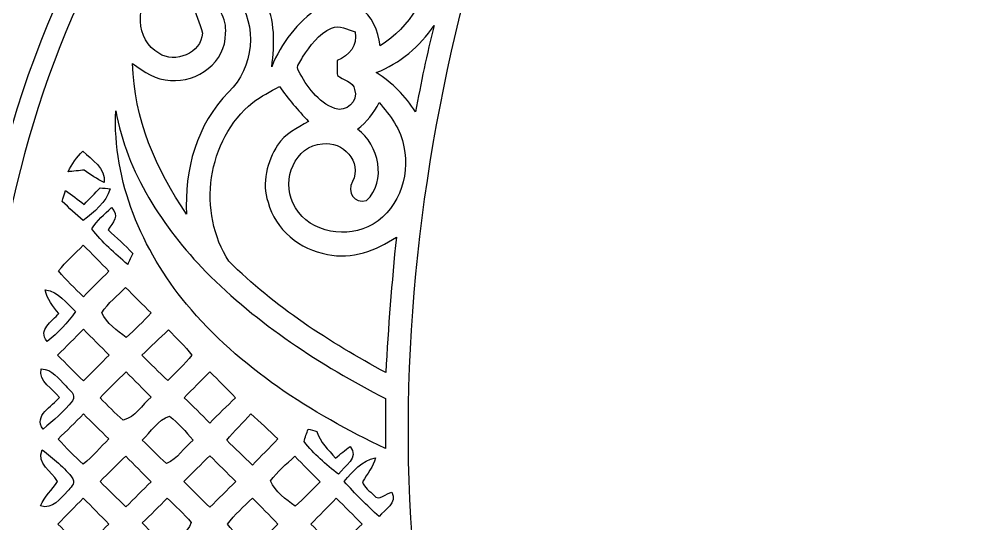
# Model space of a CAD drawing. Header units: centimetres. Extents: x -6 to 6, y -12.7 to 12.7.
# Drawn here: x -1.76 to 5.95, y -8.67 to -4.58 of the extents above; entities that cross this region are included whole.
import ezdxf

# ---------------------------------------------------------------- set-up
doc = ezdxf.new("R2010")
doc.units = ezdxf.units.CM
doc.header["$MEASUREMENT"] = 0
doc.layers.add('Camada 1', color=7, linetype='Continuous')

msp = doc.modelspace()

# ---------------------------------------------------------------- linework, layer by layer
at = {"layer": 'Camada 1', "color": 156}
for points, knots in [([(-5.97712, 12.61145), (-5.87657, 12.67354), (-5.75556, 12.64955), (-5.64373, 12.65342), (-5.64373, 12.65342), (-2.46803, 12.65166), (0.70767, 12.65484), (3.88301, 12.65166), (3.88301, 12.65166), (4.02802, 12.65696), (4.10527, 12.50844), (4.10491, 12.38073), (4.10491, 12.38073), (4.2552, 12.37403), (4.35044, 12.23256), (4.31799, 12.08898), (4.31799, 12.08898), (4.38572, 12.06394), (4.47462, 12.059), (4.51343, 11.98809), (4.51343, 11.98809), (4.55259, 11.92882), (4.53777, 11.85368), (4.5413, 11.78665), (4.5413, 11.78665), (4.69053, 11.77148), (4.77166, 11.63143), (4.74132, 11.49067), (4.74132, 11.49067), (4.80024, 11.45469), (4.88032, 11.43282), (4.90607, 11.36085), (4.90607, 11.36085), (4.94383, 11.29841), (4.91525, 11.22891), (4.89902, 11.16506), (4.89902, 11.16506), (4.96393, 11.13401), (5.04895, 11.11566), (5.08105, 11.04229), (5.08105, 11.04229), (5.12268, 10.97386), (5.0934, 10.89377), (5.07858, 10.82251), (5.07858, 10.82251), (5.13715, 10.79323), (5.20805, 10.77312), (5.24191, 10.71174), (5.24191, 10.71174), (5.29412, 10.64718), (5.26167, 10.56357), (5.24756, 10.4916), (5.24756, 10.4916), (5.30754, 10.45351), (5.37915, 10.41717), (5.39925, 10.34238), (5.39925, 10.34238), (5.43031, 10.275), (5.38373, 10.2055), (5.36928, 10.14059), (5.36928, 10.14059), (5.46135, 10.10884), (5.51885, 10.0344), (5.54955, 9.9448), (5.54955, 9.9448), (5.53366, 9.89541), (5.51885, 9.84566), (5.50438, 9.79592), (5.50438, 9.79592), (5.55449, 9.74831), (5.63068, 9.70808), (5.63562, 9.63048), (5.63562, 9.63048), (5.63845, 9.54122), (5.58765, 9.44033), (5.67513, 9.37471), (5.67513, 9.37471), (5.7605, 9.29357), (5.73088, 9.17186), (5.66208, 9.09072), (5.66208, 9.09072), (5.71641, 9.04487), (5.78696, 9.00324), (5.80002, 8.92633), (5.80002, 8.92633), (5.82436, 8.8466), (5.76932, 8.77675), (5.7291, 8.71361), (5.7291, 8.71361), (5.76579, 8.68009), (5.8039, 8.64729), (5.83564, 8.60813), (5.83564, 8.60813), (5.87058, 8.51746), (5.8314, 8.4268), (5.78908, 8.34707), (5.78908, 8.34707), (5.81659, 8.3259), (5.84446, 8.30509), (5.87268, 8.28428), (5.87268, 8.28428), (5.90549, 8.1802), (5.87375, 8.07896), (5.83282, 7.983), (5.83282, 7.983), (5.87162, 7.92056), (5.91431, 7.86024), (5.95066, 7.79604), (5.95066, 7.79604), (5.9175, 7.73499), (5.88186, 7.67503), (5.8427, 7.61753), (5.8427, 7.61753), (5.87974, 7.56214), (5.93831, 7.5124), (5.9443, 7.4422), (5.9443, 7.4422), (5.9309, 7.37658), (5.88926, 7.32189), (5.86527, 7.26052), (5.86527, 7.26052), (5.88186, 7.20302), (5.91007, 7.14903), (5.92313, 7.09012), (5.92313, 7.09012), (5.92949, 7.00475), (5.86317, 6.94619), (5.80884, 6.89151), (5.80884, 6.89151), (5.85328, 6.82837), (5.92242, 6.75674), (5.8935, 6.67208), (5.8935, 6.67208), (5.87869, 6.604), (5.81942, 6.56166), (5.77285, 6.51544), (5.77285, 6.51544), (5.88327, 6.40715), (5.86809, 6.22406), (5.73687, 6.14009), (5.73687, 6.14009), (5.78379, 6.06531), (5.80495, 5.97887), (5.78555, 5.89104), (5.78555, 5.89104), (5.55059, 3.70628), (4.6743, 1.64041), (3.54224, -0.22436), (3.54224, -0.22436), (2.84514, -1.43968), (2.31281, -2.74813), (1.9371, -4.09716), (1.9371, -4.09716), (1.50636, -5.66454), (1.30844, -7.30532), (1.44392, -8.92844), (1.44392, -8.92844), (1.54164, -10.14306), (1.83373, -11.34321), (2.3188, -12.46152), (2.3188, -12.46152), (2.34631, -12.51795), (2.3502, -12.58147), (2.35654, -12.64391), (2.35654, -12.64391), (-0.34536, -12.66048), (-3.04835, -12.6432), (-5.75062, -12.65061), (-5.75062, -12.65061), (-5.82824, -12.65273), (-5.90727, -12.64813), (-5.97712, -12.61075), (-5.97712, -12.61075), (-5.97675, -4.20334), (-5.97641, 4.20404), (-5.97712, 12.61145)], [0, 0, 0, 0, 0.0222222, 0.0222222, 0.0222222, 0.0222222, 0.0444444, 0.0444444, 0.0444444, 0.0444444, 0.0666667, 0.0666667, 0.0666667, 0.0666667, 0.0888889, 0.0888889, 0.0888889, 0.0888889, 0.1111111, 0.1111111, 0.1111111, 0.1111111, 0.1333333, 0.1333333, 0.1333333, 0.1333333, 0.1555556, 0.1555556, 0.1555556, 0.1555556, 0.1777778, 0.1777778, 0.1777778, 0.1777778, 0.2, 0.2, 0.2, 0.2, 0.2222222, 0.2222222, 0.2222222, 0.2222222, 0.2444444, 0.2444444, 0.2444444, 0.2444444, 0.2666667, 0.2666667, 0.2666667, 0.2666667, 0.2888889, 0.2888889, 0.2888889, 0.2888889, 0.3111111, 0.3111111, 0.3111111, 0.3111111, 0.3333333, 0.3333333, 0.3333333, 0.3333333, 0.3555556, 0.3555556, 0.3555556, 0.3555556, 0.3777778, 0.3777778, 0.3777778, 0.3777778, 0.4, 0.4, 0.4, 0.4, 0.4222222, 0.4222222, 0.4222222, 0.4222222, 0.4444444, 0.4444444, 0.4444444, 0.4444444, 0.4666667, 0.4666667, 0.4666667, 0.4666667, 0.4888889, 0.4888889, 0.4888889, 0.4888889, 0.5111111, 0.5111111, 0.5111111, 0.5111111, 0.5333333, 0.5333333, 0.5333333, 0.5333333, 0.5555556, 0.5555556, 0.5555556, 0.5555556, 0.5777778, 0.5777778, 0.5777778, 0.5777778, 0.6, 0.6, 0.6, 0.6, 0.6222222, 0.6222222, 0.6222222, 0.6222222, 0.6444444, 0.6444444, 0.6444444, 0.6444444, 0.6666667, 0.6666667, 0.6666667, 0.6666667, 0.6888889, 0.6888889, 0.6888889, 0.6888889, 0.7111111, 0.7111111, 0.7111111, 0.7111111, 0.7333333, 0.7333333, 0.7333333, 0.7333333, 0.7555556, 0.7555556, 0.7555556, 0.7555556, 0.7777778, 0.7777778, 0.7777778, 0.7777778, 0.8, 0.8, 0.8, 0.8, 0.8222222, 0.8222222, 0.8222222, 0.8222222, 0.8444444, 0.8444444, 0.8444444, 0.8444444, 0.8666667, 0.8666667, 0.8666667, 0.8666667, 0.8888889, 0.8888889, 0.8888889, 0.8888889, 0.9111111, 0.9111111, 0.9111111, 0.9111111, 0.9333333, 0.9333333, 0.9333333, 0.9333333, 0.9555556, 0.9555556, 0.9555556, 0.9555556, 1, 1, 1, 1]), ([(3.18981, 12.46187), (3.18981, 12.46187), (3.18981, 12.46187), (3.18981, 12.46187), (3.18981, 12.46187), (3.57823, 12.0463), (3.93276, 11.59827), (4.23016, 11.11285), (4.23016, 11.11285), (4.91348, 10.00794), (5.30331, 8.71078), (5.27649, 7.40762), (5.27649, 7.40762), (5.27295, 6.6107), (5.07259, 5.83247), (4.87539, 5.06552), (4.87539, 5.06552), (4.65912, 4.26225), (4.3635, 3.47627), (3.95111, 2.75201), (3.95111, 2.75201), (3.59409, 2.1216), (3.15736, 1.53775), (2.66805, 1.00365), (2.66805, 1.00365), (2.29164, 0.57996), (1.86584, 0.20284), (1.49436, -0.22577), (1.49436, -0.22577), (0.49318, -1.33173), (-0.38664, -2.54599), (-1.14511, -3.8301), (-1.14511, -3.8301), (-1.89335, -5.19606), (-2.22815, -6.77333), (-2.16853, -8.32555), (-2.16853, -8.32555), (-2.11349, -9.73912), (-1.73002, -11.13155), (-1.10737, -12.39872), (-1.10737, -12.39872), (-1.07879, -12.48304), (-0.98071, -12.4527), (-0.91369, -12.46328), (-0.91369, -12.46328), (-0.98953, -12.26855), (-1.08973, -12.08475), (-1.16981, -11.89214), (-1.16981, -11.89214), (-1.72261, -10.62708), (-2.032, -9.25018), (-2.02177, -7.86765), (-2.02177, -7.86765), (-1.99707, -6.47381), (-1.6591, -5.07576), (-0.9779, -3.85514), (-0.9779, -3.85514), (-0.2166, -2.57281), (0.66781, -1.36243), (1.67323, -0.26034), (1.67323, -0.26034), (2.06974, 0.18908), (2.52165, 0.58666), (2.91287, 1.04104), (2.91287, 1.04104), (3.39443, 1.58537), (3.82198, 2.17981), (4.16806, 2.81939), (4.16806, 2.81939), (4.53989, 3.50166), (4.81224, 4.23474), (5.01755, 4.98298), (5.01755, 4.98298), (5.18018, 5.59647), (5.33118, 6.21595), (5.40278, 6.84776), (5.40278, 6.84776), (5.42642, 7.04532), (5.41197, 7.24534), (5.44159, 7.44254), (5.44159, 7.44254), (5.41867, 7.7477), (5.42924, 8.05532), (5.38127, 8.35836), (5.38127, 8.35836), (5.19182, 9.89541), (4.44887, 11.33475), (3.39901, 12.46152), (3.39901, 12.46152), (3.3288, 12.46116), (3.25931, 12.46116), (3.18981, 12.46187)], [0, 0, 0, 0, 0.0416667, 0.0416667, 0.0416667, 0.0416667, 0.0833333, 0.0833333, 0.0833333, 0.0833333, 0.125, 0.125, 0.125, 0.125, 0.1666667, 0.1666667, 0.1666667, 0.1666667, 0.2083333, 0.2083333, 0.2083333, 0.2083333, 0.25, 0.25, 0.25, 0.25, 0.2916667, 0.2916667, 0.2916667, 0.2916667, 0.3333333, 0.3333333, 0.3333333, 0.3333333, 0.375, 0.375, 0.375, 0.375, 0.4166667, 0.4166667, 0.4166667, 0.4166667, 0.4583333, 0.4583333, 0.4583333, 0.4583333, 0.5, 0.5, 0.5, 0.5, 0.5416667, 0.5416667, 0.5416667, 0.5416667, 0.5833333, 0.5833333, 0.5833333, 0.5833333, 0.625, 0.625, 0.625, 0.625, 0.6666667, 0.6666667, 0.6666667, 0.6666667, 0.7083333, 0.7083333, 0.7083333, 0.7083333, 0.75, 0.75, 0.75, 0.75, 0.7916667, 0.7916667, 0.7916667, 0.7916667, 0.8333333, 0.8333333, 0.8333333, 0.8333333, 0.875, 0.875, 0.875, 0.875, 0.9166667, 0.9166667, 0.9166667, 0.9166667, 1, 1, 1, 1]), ([(4.36597, 2.33327), (4.36597, 2.33327), (4.36597, 2.33327), (4.36597, 2.33327), (4.36597, 2.33327), (4.36774, 2.26764), (4.38396, 2.19674), (4.35222, 2.13535), (4.35222, 2.13535), (4.31341, 2.07715), (4.2432, 2.05387), (4.18465, 2.0214), (4.18465, 2.0214), (4.18394, 1.96956), (4.18535, 1.91769), (4.17865, 1.86584), (4.17865, 1.86584), (4.14619, 1.7787), (4.05482, 1.74237), (3.9698, 1.73036), (3.9698, 1.73036), (3.96875, 1.66122), (3.98921, 1.58291), (3.94616, 1.52152), (3.94616, 1.52152), (3.8996, 1.43791), (3.7927, 1.43651), (3.71086, 1.41498), (3.71086, 1.41498), (3.72392, 1.40652), (3.75002, 1.38959), (3.76307, 1.38112), (3.76307, 1.38112), (3.75849, 1.24388), (3.66783, 1.12713), (3.52602, 1.1176), (3.52602, 1.1176), (3.51437, 1.05692), (3.52319, 0.98531), (3.47802, 0.93627), (3.47802, 0.93627), (3.43217, 0.87312), (3.34997, 0.86501), (3.27942, 0.85195), (3.27942, 0.85195), (3.26989, 0.79162), (3.28048, 0.72248), (3.24238, 0.66993), (3.24238, 0.66993), (3.2025, 0.60713), (3.12208, 0.59831), (3.05859, 0.57255), (3.05859, 0.57255), (3.07974, 0.4332), (2.98202, 0.31784), (2.84726, 0.29562), (2.84726, 0.29562), (2.8381, 0.22965), (2.84373, 0.15275), (2.79223, 0.10195), (2.79223, 0.10195), (2.7446, 0.04762), (2.66805, 0.04197), (2.60419, 0.01905), (2.60419, 0.01905), (2.58974, -0.03739), (2.5848, -0.10089), (2.54282, -0.14534), (2.54282, -0.14534), (2.49344, -0.20319), (2.40911, -0.19685), (2.34385, -0.22331), (2.34385, -0.22331), (2.31846, -0.28256), (2.30716, -0.34854), (2.26942, -0.40216), (2.26942, -0.40216), (2.21826, -0.44908), (2.14488, -0.45578), (2.08138, -0.47766), (2.08138, -0.47766), (2.07892, -0.6043), (1.98296, -0.69427), (1.86336, -0.71754), (1.86336, -0.71754), (1.85454, -0.78634), (1.85666, -0.86642), (1.80162, -0.91827), (1.80162, -0.91827), (1.75365, -0.95778), (1.68909, -0.96697), (1.63194, -0.98672), (1.63194, -0.98672), (1.63405, -1.02729), (1.63617, -1.06785), (1.639, -1.10878), (1.639, -1.10878), (1.58043, -1.19203), (1.50142, -1.26152), (1.39312, -1.25694), (1.39312, -1.25694), (1.41605, -1.40545), (1.30422, -1.52082), (1.16204, -1.53634), (1.16204, -1.53634), (1.15076, -1.60372), (1.15605, -1.6838), (1.09855, -1.73177), (1.09855, -1.73177), (1.04457, -1.7928), (0.95637, -1.78223), (0.88406, -1.79916), (0.88406, -1.79916), (0.89817, -1.80586), (0.92638, -1.81926), (0.94085, -1.82597), (0.94085, -1.82597), (0.92428, -1.89652), (0.92321, -1.9812), (0.8643, -2.03234), (0.8643, -2.03234), (0.82091, -2.07573), (0.75459, -2.07926), (0.6999, -2.09937), (0.6999, -2.09937), (0.70272, -2.15265), (0.72495, -2.20909), (0.70167, -2.26094), (0.70167, -2.26094), (0.68014, -2.34631), (0.58737, -2.37313), (0.51822, -2.40841), (0.51822, -2.40841), (0.5154, -2.46556), (0.52175, -2.52518), (0.50411, -2.58092), (0.50411, -2.58092), (0.47271, -2.64865), (0.39758, -2.67158), (0.33584, -2.70191), (0.33584, -2.70191), (0.33338, -2.77176), (0.35772, -2.85574), (0.30551, -2.91429), (0.30551, -2.91429), (0.26846, -2.96757), (0.20143, -2.98414), (0.14746, -3.01378), (0.14746, -3.01378), (0.16191, -3.05681), (0.17709, -3.10056), (0.19227, -3.14395), (0.19227, -3.14395), (0.16121, -3.23108), (0.10159, -3.30164), (0.01763, -3.34222), (0.01763, -3.34222), (0.03281, -3.43746), (0.0455, -3.55952), (-0.04938, -3.61914), (-0.04938, -3.61914), (-0.14887, -3.70063), (-0.27305, -3.63748), (-0.35806, -3.5687), (-0.35806, -3.5687), (-0.46672, -3.73591), (-0.56479, -3.90913), (-0.66357, -4.08235), (-0.66357, -4.08235), (-0.57502, -4.05482), (-0.48612, -4.02695), (-0.39404, -4.0146), (-0.39404, -4.0146), (-0.12629, -4.00227), (0.12841, -4.17512), (0.23671, -4.41678), (0.23671, -4.41678), (0.32349, -4.5854), (0.31715, -4.78084), (0.2935, -4.96359), (0.2935, -4.96359), (0.36971, -4.77097), (0.502, -4.60304), (0.67168, -4.4838), (0.67168, -4.4838), (0.40498, -4.3882), (0.23318, -4.08445), (0.31715, -3.80858), (0.31715, -3.80858), (0.38206, -3.50414), (0.67909, -3.29211), (0.9846, -3.29318), (0.9846, -3.29318), (0.77294, -2.95134), (0.78705, -2.48391), (1.04104, -2.16817), (1.04104, -2.16817), (1.20791, -1.94909), (1.49189, -1.82986), (1.76494, -1.86019), (1.76494, -1.86019), (1.93745, -1.881), (2.10219, -1.98649), (2.27999, -1.93922), (2.27999, -1.93922), (2.38724, -1.91206), (2.51424, -1.86901), (2.56151, -1.75823), (2.56151, -1.75823), (2.61231, -1.64535), (2.67194, -1.53423), (2.70333, -1.41357), (2.70333, -1.41357), (2.69205, -1.25659), (2.57315, -1.1176), (2.4271, -1.0661), (2.4271, -1.0661), (2.23838, -0.99165), (1.99073, -1.16804), (2.02881, -1.37617), (2.02881, -1.37617), (2.03799, -1.50176), (2.21933, -1.53458), (2.20556, -1.66582), (2.20556, -1.66582), (2.17275, -1.70814), (2.11454, -1.73214), (2.06375, -1.70673), (2.06375, -1.70673), (1.84679, -1.60338), (1.76812, -1.29998), (1.90287, -1.10208), (1.90287, -1.10208), (2.01824, -0.90664), (2.26306, -0.82797), (2.4786, -0.87417), (2.4786, -0.87417), (2.48425, -0.73659), (2.52201, -0.60042), (2.60385, -0.48823), (2.60385, -0.48823), (2.776, -0.22119), (3.06563, -0.06667), (3.34432, 0.06702), (3.34432, 0.06702), (3.52071, 0.14639), (3.65548, 0.30621), (3.71544, 0.4886), (3.71544, 0.4886), (3.74614, 0.60289), (3.70063, 0.71472), (3.65371, 0.81704), (3.65371, 0.81704), (3.66501, 0.84101), (3.68757, 0.88864), (3.69887, 0.91263), (3.69887, 0.91263), (3.79623, 0.92287), (3.84986, 0.84878), (3.89042, 0.77152), (3.89042, 0.77152), (4.16736, 1.26965), (4.41184, 1.78611), (4.63408, 2.31069), (4.63408, 2.31069), (4.68453, 2.37771), (4.58927, 2.40841), (4.55365, 2.45039), (4.55365, 2.45039), (4.49403, 2.40665), (4.43123, 2.36784), (4.36597, 2.33327)], [0, 0, 0, 0, 0.0144928, 0.0144928, 0.0144928, 0.0144928, 0.0289855, 0.0289855, 0.0289855, 0.0289855, 0.0434783, 0.0434783, 0.0434783, 0.0434783, 0.057971, 0.057971, 0.057971, 0.057971, 0.0724638, 0.0724638, 0.0724638, 0.0724638, 0.0869565, 0.0869565, 0.0869565, 0.0869565, 0.1014493, 0.1014493, 0.1014493, 0.1014493, 0.115942, 0.115942, 0.115942, 0.115942, 0.1304348, 0.1304348, 0.1304348, 0.1304348, 0.1449275, 0.1449275, 0.1449275, 0.1449275, 0.1594203, 0.1594203, 0.1594203, 0.1594203, 0.173913, 0.173913, 0.173913, 0.173913, 0.1884058, 0.1884058, 0.1884058, 0.1884058, 0.2028986, 0.2028986, 0.2028986, 0.2028986, 0.2173913, 0.2173913, 0.2173913, 0.2173913, 0.2318841, 0.2318841, 0.2318841, 0.2318841, 0.2463768, 0.2463768, 0.2463768, 0.2463768, 0.2608696, 0.2608696, 0.2608696, 0.2608696, 0.2753623, 0.2753623, 0.2753623, 0.2753623, 0.2898551, 0.2898551, 0.2898551, 0.2898551, 0.3043478, 0.3043478, 0.3043478, 0.3043478, 0.3188406, 0.3188406, 0.3188406, 0.3188406, 0.3333333, 0.3333333, 0.3333333, 0.3333333, 0.3478261, 0.3478261, 0.3478261, 0.3478261, 0.3623188, 0.3623188, 0.3623188, 0.3623188, 0.3768116, 0.3768116, 0.3768116, 0.3768116, 0.3913043, 0.3913043, 0.3913043, 0.3913043, 0.4057971, 0.4057971, 0.4057971, 0.4057971, 0.4202899, 0.4202899, 0.4202899, 0.4202899, 0.4347826, 0.4347826, 0.4347826, 0.4347826, 0.4492754, 0.4492754, 0.4492754, 0.4492754, 0.4637681, 0.4637681, 0.4637681, 0.4637681, 0.4782609, 0.4782609, 0.4782609, 0.4782609, 0.4927536, 0.4927536, 0.4927536, 0.4927536, 0.5072464, 0.5072464, 0.5072464, 0.5072464, 0.5217391, 0.5217391, 0.5217391, 0.5217391, 0.5362319, 0.5362319, 0.5362319, 0.5362319, 0.5507246, 0.5507246, 0.5507246, 0.5507246, 0.5652174, 0.5652174, 0.5652174, 0.5652174, 0.5797101, 0.5797101, 0.5797101, 0.5797101, 0.5942029, 0.5942029, 0.5942029, 0.5942029, 0.6086957, 0.6086957, 0.6086957, 0.6086957, 0.6231884, 0.6231884, 0.6231884, 0.6231884, 0.6376812, 0.6376812, 0.6376812, 0.6376812, 0.6521739, 0.6521739, 0.6521739, 0.6521739, 0.6666667, 0.6666667, 0.6666667, 0.6666667, 0.6811594, 0.6811594, 0.6811594, 0.6811594, 0.6956522, 0.6956522, 0.6956522, 0.6956522, 0.7101449, 0.7101449, 0.7101449, 0.7101449, 0.7246377, 0.7246377, 0.7246377, 0.7246377, 0.7391304, 0.7391304, 0.7391304, 0.7391304, 0.7536232, 0.7536232, 0.7536232, 0.7536232, 0.7681159, 0.7681159, 0.7681159, 0.7681159, 0.7826087, 0.7826087, 0.7826087, 0.7826087, 0.7971014, 0.7971014, 0.7971014, 0.7971014, 0.8115942, 0.8115942, 0.8115942, 0.8115942, 0.826087, 0.826087, 0.826087, 0.826087, 0.8405797, 0.8405797, 0.8405797, 0.8405797, 0.8550725, 0.8550725, 0.8550725, 0.8550725, 0.8695652, 0.8695652, 0.8695652, 0.8695652, 0.884058, 0.884058, 0.884058, 0.884058, 0.8985507, 0.8985507, 0.8985507, 0.8985507, 0.9130435, 0.9130435, 0.9130435, 0.9130435, 0.9275362, 0.9275362, 0.9275362, 0.9275362, 0.942029, 0.942029, 0.942029, 0.942029, 0.9565217, 0.9565217, 0.9565217, 0.9565217, 0.9710145, 0.9710145, 0.9710145, 0.9710145, 1, 1, 1, 1]), ([(0.50165, -3.84739), (0.50165, -3.84739), (0.50165, -3.84739), (0.50165, -3.84739), (0.50165, -3.84739), (0.42157, -4.06681), (0.61453, -4.32647), (0.84596, -4.31977), (0.84596, -4.31977), (1.01211, -4.32647), (1.15639, -4.14443), (1.10525, -3.98356), (1.10525, -3.98356), (1.05621, -3.87068), (0.91722, -3.86115), (0.82797, -3.79377), (0.82797, -3.79377), (0.83889, -3.76378), (0.86077, -3.70346), (0.87171, -3.67312), (0.87171, -3.67312), (1.09395, -3.63643), (1.31585, -3.83117), (1.30033, -4.05729), (1.30033, -4.05729), (1.3081, -4.24673), (1.17439, -4.41254), (1.004, -4.48168), (1.004, -4.48168), (1.10949, -4.55259), (1.1571, -4.67077), (1.17298, -4.79283), (1.17298, -4.79283), (1.41145, -4.64397), (1.58467, -4.37832), (1.57302, -4.09081), (1.57302, -4.09081), (1.57373, -3.81175), (1.35361, -3.562), (1.08584, -3.50202), (1.08584, -3.50202), (0.83996, -3.42935), (0.56127, -3.60115), (0.50165, -3.84739)], [0, 0, 0, 0, 0.0833333, 0.0833333, 0.0833333, 0.0833333, 0.1666667, 0.1666667, 0.1666667, 0.1666667, 0.25, 0.25, 0.25, 0.25, 0.3333333, 0.3333333, 0.3333333, 0.3333333, 0.4166667, 0.4166667, 0.4166667, 0.4166667, 0.5, 0.5, 0.5, 0.5, 0.5833333, 0.5833333, 0.5833333, 0.5833333, 0.6666667, 0.6666667, 0.6666667, 0.6666667, 0.75, 0.75, 0.75, 0.75, 0.8333333, 0.8333333, 0.8333333, 0.8333333, 1, 1, 1, 1]), ([(-0.65475, -4.31835), (-0.65475, -4.31835), (-0.65475, -4.31835), (-0.65475, -4.31835), (-0.65475, -4.31835), (-0.82196, -4.44782), (-0.80997, -4.74944), (-0.62264, -4.85457), (-0.62264, -4.85457), (-0.49247, -4.94064), (-0.27798, -4.85386), (-0.26846, -4.69194), (-0.26846, -4.69194), (-0.28892, -4.60798), (-0.32702, -4.53002), (-0.34712, -4.44641), (-0.34712, -4.44641), (-0.31925, -4.43159), (-0.26282, -4.40231), (-0.23459, -4.38784), (-0.23459, -4.38784), (-0.14216, -4.46158), (-0.06809, -4.56988), (-0.08149, -4.69406), (-0.08149, -4.69406), (-0.0762, -4.923), (-0.3115, -5.09622), (-0.52882, -5.07434), (-0.52882, -5.07434), (-0.64698, -5.07471), (-0.74365, -5.00167), (-0.83572, -4.93747), (-0.83572, -4.93747), (-0.82444, -5.38091), (-0.64523, -5.79895), (-0.39687, -6.16055), (-0.39687, -6.16055), (-0.41945, -5.80214), (-0.31362, -5.42783), (-0.05608, -5.16924), (-0.05608, -5.16924), (0.14781, -4.9724), (0.18379, -4.62808), (0.00811, -4.40195), (0.00811, -4.40195), (-0.13299, -4.18747), (-0.46672, -4.14019), (-0.65475, -4.31835)], [0, 0, 0, 0, 0.0769231, 0.0769231, 0.0769231, 0.0769231, 0.1538462, 0.1538462, 0.1538462, 0.1538462, 0.2307692, 0.2307692, 0.2307692, 0.2307692, 0.3076923, 0.3076923, 0.3076923, 0.3076923, 0.3846154, 0.3846154, 0.3846154, 0.3846154, 0.4615385, 0.4615385, 0.4615385, 0.4615385, 0.5384615, 0.5384615, 0.5384615, 0.5384615, 0.6153846, 0.6153846, 0.6153846, 0.6153846, 0.6923077, 0.6923077, 0.6923077, 0.6923077, 0.7692308, 0.7692308, 0.7692308, 0.7692308, 0.8461538, 0.8461538, 0.8461538, 0.8461538, 1, 1, 1, 1]), ([(0.54363, -4.88702), (0.54363, -4.88702), (0.54363, -4.88702), (0.54363, -4.88702), (0.54363, -4.88702), (0.52987, -4.92054), (0.48506, -4.95899), (0.51047, -4.99745), (0.51047, -4.99745), (0.5782, -5.12127), (0.6664, -5.25356), (0.80573, -5.3026), (0.80573, -5.3026), (0.89641, -5.33541), (0.99976, -5.24298), (0.96519, -5.1495), (0.96519, -5.1495), (0.95603, -5.08316), (0.86959, -5.07188), (0.8262, -5.03344), (0.8262, -5.03344), (0.82479, -4.99321), (0.82444, -4.95299), (0.82479, -4.91313), (0.82479, -4.91313), (0.9218, -4.87115), (0.99306, -4.79283), (0.96979, -4.68029), (0.96979, -4.68029), (0.90805, -4.66336), (0.84278, -4.61997), (0.77857, -4.65172), (0.77857, -4.65172), (0.6738, -4.69723), (0.60466, -4.7946), (0.54363, -4.88702)], [0, 0, 0, 0, 0.1, 0.1, 0.1, 0.1, 0.2, 0.2, 0.2, 0.2, 0.3, 0.3, 0.3, 0.3, 0.4, 0.4, 0.4, 0.4, 0.5, 0.5, 0.5, 0.5, 0.6, 0.6, 0.6, 0.6, 0.7, 0.7, 0.7, 0.7, 0.8, 0.8, 0.8, 0.8, 1, 1, 1, 1]), ([(1.14194, -5.01156), (1.14194, -5.01156), (1.14194, -5.01156), (1.14194, -5.01156), (1.14194, -5.01156), (1.26894, -5.0941), (1.38182, -5.19959), (1.45944, -5.33047), (1.45944, -5.33047), (1.50459, -5.09551), (1.55187, -4.86056), (1.61113, -4.62845), (1.61113, -4.62845), (1.49577, -4.79882), (1.33385, -4.93572), (1.14194, -5.01156)], [0, 0, 0, 0, 0.2, 0.2, 0.2, 0.2, 0.4, 0.4, 0.4, 0.4, 0.6, 0.6, 0.6, 0.6, 1, 1, 1, 1]), ([(0.1397, -5.25497), (0.1397, -5.25497), (0.1397, -5.25497), (0.1397, -5.25497), (0.1397, -5.25497), (-0.23354, -5.55237), (-0.31326, -6.14785), (-0.05326, -6.54156), (-0.05326, -6.54156), (0.31574, -6.91232), (0.762, -7.19561), (1.21884, -7.44466), (1.21884, -7.44466), (1.23895, -7.07777), (1.26683, -6.71125), (1.30457, -6.34576), (1.30457, -6.34576), (1.14194, -6.45442), (0.94262, -6.52992), (0.74541, -6.48545), (0.74541, -6.48545), (0.52351, -6.44701), (0.31891, -6.2858), (0.26423, -6.06212), (0.26423, -6.06212), (0.2092, -5.9069), (0.25505, -5.73334), (0.34149, -5.59859), (0.34149, -5.59859), (0.39899, -5.5065), (0.5027, -5.46381), (0.59055, -5.40737), (0.59055, -5.40737), (0.5087, -5.316), (0.42545, -5.22498), (0.3556, -5.12375), (0.3556, -5.12375), (0.28187, -5.16466), (0.20567, -5.20206), (0.1397, -5.25497)], [0, 0, 0, 0, 0.0909091, 0.0909091, 0.0909091, 0.0909091, 0.1818182, 0.1818182, 0.1818182, 0.1818182, 0.2727273, 0.2727273, 0.2727273, 0.2727273, 0.3636364, 0.3636364, 0.3636364, 0.3636364, 0.4545455, 0.4545455, 0.4545455, 0.4545455, 0.5454545, 0.5454545, 0.5454545, 0.5454545, 0.6363636, 0.6363636, 0.6363636, 0.6363636, 0.7272727, 0.7272727, 0.7272727, 0.7272727, 0.8181818, 0.8181818, 0.8181818, 0.8181818, 1, 1, 1, 1]), ([(0.98918, -5.46981), (0.98918, -5.46981), (0.98918, -5.46981), (0.98918, -5.46981), (0.98918, -5.46981), (1.16346, -5.59964), (1.22977, -5.88892), (1.06221, -6.04908), (1.06221, -6.04908), (0.96202, -6.07518), (0.90063, -5.98063), (0.94896, -5.89492), (0.94896, -5.89492), (1.02941, -5.7358), (0.86924, -5.56048), (0.70484, -5.5894), (0.70484, -5.5894), (0.48224, -5.60175), (0.37217, -5.88222), (0.46531, -6.06707), (0.46531, -6.06707), (0.56161, -6.2925), (0.86325, -6.35952), (1.0728, -6.2618), (1.0728, -6.2618), (1.31056, -6.15314), (1.42063, -5.85964), (1.36525, -5.61304), (1.36525, -5.61304), (1.34372, -5.47263), (1.25482, -5.35763), (1.16487, -5.25356), (1.16487, -5.25356), (1.1243, -5.33893), (1.06327, -5.41126), (0.98918, -5.46981)], [0, 0, 0, 0, 0.1, 0.1, 0.1, 0.1, 0.2, 0.2, 0.2, 0.2, 0.3, 0.3, 0.3, 0.3, 0.4, 0.4, 0.4, 0.4, 0.5, 0.5, 0.5, 0.5, 0.6, 0.6, 0.6, 0.6, 0.7, 0.7, 0.7, 0.7, 0.8, 0.8, 0.8, 0.8, 1, 1, 1, 1]), ([(-0.9726, -5.32024), (-0.9726, -5.32024), (-0.9726, -5.32024), (-0.9726, -5.32024), (-0.9726, -5.32024), (-0.998, -5.89244), (-0.75847, -6.45159), (-0.39899, -6.88798), (-0.39899, -6.88798), (0.0314, -7.40657), (0.61312, -7.77275), (1.21532, -8.06026), (1.21532, -8.06026), (1.21567, -7.92514), (1.21637, -7.79003), (1.21637, -7.65493), (1.21637, -7.65493), (0.6865, -7.38258), (0.18026, -7.05167), (-0.24095, -6.62693), (-0.24095, -6.62693), (-0.5916, -6.26497), (-0.88018, -5.82224), (-0.9726, -5.32024)], [0, 0, 0, 0, 0.1428571, 0.1428571, 0.1428571, 0.1428571, 0.2857143, 0.2857143, 0.2857143, 0.2857143, 0.4285714, 0.4285714, 0.4285714, 0.4285714, 0.5714286, 0.5714286, 0.5714286, 0.5714286, 0.7142857, 0.7142857, 0.7142857, 0.7142857, 1, 1, 1, 1]), ([(-1.35678, -5.81625), (-1.35678, -5.81625), (-1.35678, -5.81625), (-1.35678, -5.81625), (-1.35678, -5.81625), (-1.32503, -5.81235), (-1.26118, -5.80495), (-1.22943, -5.80143), (-1.22943, -5.80143), (-1.17756, -5.83952), (-1.12323, -5.8748), (-1.06503, -5.90303), (-1.06503, -5.90303), (-1.05409, -5.78343), (-1.16521, -5.71994), (-1.23895, -5.64727), (-1.23895, -5.64727), (-1.28763, -5.69665), (-1.33103, -5.75098), (-1.35678, -5.81625)], [0, 0, 0, 0, 0.1666667, 0.1666667, 0.1666667, 0.1666667, 0.3333333, 0.3333333, 0.3333333, 0.3333333, 0.5, 0.5, 0.5, 0.5, 0.6666667, 0.6666667, 0.6666667, 0.6666667, 1, 1, 1, 1]), ([(-1.09784, -5.94535), (-1.09784, -5.94535), (-1.09784, -5.94535), (-1.09784, -5.94535), (-1.09784, -5.94535), (-1.14123, -5.99052), (-1.18497, -6.03532), (-1.22872, -6.08012), (-1.22872, -6.08012), (-1.27847, -6.04131), (-1.32891, -6.00287), (-1.38007, -5.96618), (-1.38007, -5.96618), (-1.38677, -5.98874), (-1.39982, -6.03355), (-1.40652, -6.05579), (-1.40652, -6.05579), (-1.35078, -6.10834), (-1.29611, -6.16267), (-1.23506, -6.20994), (-1.23506, -6.20994), (-1.14547, -6.14221), (-1.05197, -6.06495), (-1.0174, -5.95383), (-1.0174, -5.95383), (-1.03752, -5.95171), (-1.07772, -5.94747), (-1.09784, -5.94535)], [0, 0, 0, 0, 0.125, 0.125, 0.125, 0.125, 0.25, 0.25, 0.25, 0.25, 0.375, 0.375, 0.375, 0.375, 0.5, 0.5, 0.5, 0.5, 0.625, 0.625, 0.625, 0.625, 0.75, 0.75, 0.75, 0.75, 1, 1, 1, 1]), ([(-1.16557, -6.27909), (-1.16557, -6.27909), (-1.16557, -6.27909), (-1.16557, -6.27909), (-1.16557, -6.27909), (-1.08338, -6.38844), (-0.9793, -6.47912), (-0.87488, -6.5666), (-0.87488, -6.5666), (-0.86465, -6.54473), (-0.8442, -6.50098), (-0.83397, -6.47912), (-0.83397, -6.47912), (-0.89464, -6.40856), (-0.96767, -6.3507), (-1.03433, -6.28685), (-1.03433, -6.28685), (-0.99447, -6.23005), (-0.93909, -6.16832), (-1.00717, -6.10658), (-1.00717, -6.10658), (-1.06469, -6.15914), (-1.12535, -6.211), (-1.16557, -6.27909)], [0, 0, 0, 0, 0.1428571, 0.1428571, 0.1428571, 0.1428571, 0.2857143, 0.2857143, 0.2857143, 0.2857143, 0.4285714, 0.4285714, 0.4285714, 0.4285714, 0.5714286, 0.5714286, 0.5714286, 0.5714286, 0.7142857, 0.7142857, 0.7142857, 0.7142857, 1, 1, 1, 1]), ([(-1.43615, -6.62023), (-1.43615, -6.62023), (-1.43615, -6.62023), (-1.43615, -6.62023), (-1.43615, -6.62023), (-1.37583, -6.69571), (-1.30315, -6.76027), (-1.23472, -6.82871), (-1.23472, -6.82871), (-1.16628, -6.75957), (-1.09748, -6.69042), (-1.02763, -6.62235), (-1.02763, -6.62235), (-1.09607, -6.55109), (-1.16557, -6.48088), (-1.23506, -6.41103), (-1.23506, -6.41103), (-1.30315, -6.47946), (-1.37724, -6.54297), (-1.43615, -6.62023)], [0, 0, 0, 0, 0.1666667, 0.1666667, 0.1666667, 0.1666667, 0.3333333, 0.3333333, 0.3333333, 0.3333333, 0.5, 0.5, 0.5, 0.5, 0.6666667, 0.6666667, 0.6666667, 0.6666667, 1, 1, 1, 1]), ([(-1.54445, -6.77438), (-1.54445, -6.77438), (-1.54445, -6.77438), (-1.54445, -6.77438), (-1.54445, -6.77438), (-1.53034, -6.84917), (-1.48201, -6.90774), (-1.43403, -6.96382), (-1.43403, -6.96382), (-1.48731, -7.0305), (-1.60867, -7.09648), (-1.52822, -7.19101), (-1.52822, -7.19101), (-1.4411, -7.12116), (-1.36136, -7.04179), (-1.29857, -6.94901), (-1.29857, -6.94901), (-1.37407, -6.88269), (-1.43403, -6.7832), (-1.54445, -6.77438)], [0, 0, 0, 0, 0.1666667, 0.1666667, 0.1666667, 0.1666667, 0.3333333, 0.3333333, 0.3333333, 0.3333333, 0.5, 0.5, 0.5, 0.5, 0.6666667, 0.6666667, 0.6666667, 0.6666667, 1, 1, 1, 1]), ([(-1.08479, -6.95888), (-1.08479, -6.95888), (-1.08479, -6.95888), (-1.08479, -6.95888), (-1.08479, -6.95888), (-1.04705, -7.04391), (-0.96131, -7.10352), (-0.88793, -7.15926), (-0.88793, -7.15926), (-0.81492, -7.09894), (-0.7507, -7.02804), (-0.68474, -6.96029), (-0.68474, -6.96029), (-0.75459, -6.89186), (-0.82373, -6.82308), (-0.89181, -6.75286), (-0.89181, -6.75286), (-0.95708, -6.81989), (-1.0354, -6.87846), (-1.08479, -6.95888)], [0, 0, 0, 0, 0.1666667, 0.1666667, 0.1666667, 0.1666667, 0.3333333, 0.3333333, 0.3333333, 0.3333333, 0.5, 0.5, 0.5, 0.5, 0.6666667, 0.6666667, 0.6666667, 0.6666667, 1, 1, 1, 1]), ([(-1.44356, -7.3032), (-1.44356, -7.3032), (-1.44356, -7.3032), (-1.44356, -7.3032), (-1.44356, -7.3032), (-1.37478, -7.37305), (-1.30493, -7.4429), (-1.23472, -7.51204), (-1.23472, -7.51204), (-1.16451, -7.44255), (-1.09573, -7.372), (-1.02551, -7.30215), (-1.02551, -7.30215), (-1.09502, -7.23229), (-1.16451, -7.16244), (-1.23437, -7.09329), (-1.23437, -7.09329), (-1.30386, -7.1635), (-1.37442, -7.23265), (-1.44356, -7.3032)], [0, 0, 0, 0, 0.1666667, 0.1666667, 0.1666667, 0.1666667, 0.3333333, 0.3333333, 0.3333333, 0.3333333, 0.5, 0.5, 0.5, 0.5, 0.6666667, 0.6666667, 0.6666667, 0.6666667, 1, 1, 1, 1]), ([(-0.75988, -7.30355), (-0.75988, -7.30355), (-0.75988, -7.30355), (-0.75988, -7.30355), (-0.75988, -7.30355), (-0.69037, -7.372), (-0.62123, -7.44114), (-0.55068, -7.50887), (-0.55068, -7.50887), (-0.48331, -7.44149), (-0.41275, -7.37693), (-0.35348, -7.30284), (-0.35348, -7.30284), (-0.41027, -7.22841), (-0.47941, -7.16526), (-0.54363, -7.09789), (-0.54363, -7.09789), (-0.61665, -7.16526), (-0.68826, -7.2344), (-0.75988, -7.30355)], [0, 0, 0, 0, 0.1666667, 0.1666667, 0.1666667, 0.1666667, 0.3333333, 0.3333333, 0.3333333, 0.3333333, 0.5, 0.5, 0.5, 0.5, 0.6666667, 0.6666667, 0.6666667, 0.6666667, 1, 1, 1, 1]), ([(-1.57692, -7.41503), (-1.57692, -7.41503), (-1.57692, -7.41503), (-1.57692, -7.41503), (-1.57692, -7.41503), (-1.59985, -7.51945), (-1.48307, -7.57378), (-1.4284, -7.64504), (-1.4284, -7.64504), (-1.48802, -7.72089), (-1.64182, -7.7911), (-1.56174, -7.90397), (-1.56174, -7.90397), (-1.47778, -7.83166), (-1.39171, -7.76005), (-1.32362, -7.67257), (-1.32362, -7.67257), (-1.28939, -7.62141), (-1.34902, -7.58647), (-1.37653, -7.5512), (-1.37653, -7.5512), (-1.43581, -7.49687), (-1.48766, -7.41469), (-1.57692, -7.41503)], [0, 0, 0, 0, 0.1428571, 0.1428571, 0.1428571, 0.1428571, 0.2857143, 0.2857143, 0.2857143, 0.2857143, 0.4285714, 0.4285714, 0.4285714, 0.4285714, 0.5714286, 0.5714286, 0.5714286, 0.5714286, 0.7142857, 0.7142857, 0.7142857, 0.7142857, 1, 1, 1, 1]), ([(-1.09889, -7.64962), (-1.09889, -7.64962), (-1.09889, -7.64962), (-1.09889, -7.64962), (-1.09889, -7.64962), (-1.03716, -7.70995), (-0.97966, -7.77521), (-0.91193, -7.82884), (-0.91193, -7.82884), (-0.81314, -7.80979), (-0.75988, -7.70325), (-0.68438, -7.64399), (-0.68438, -7.64399), (-0.75177, -7.57485), (-0.8202, -7.50675), (-0.88793, -7.43832), (-0.88793, -7.43832), (-0.96026, -7.50675), (-1.03011, -7.57765), (-1.09889, -7.64962)], [0, 0, 0, 0, 0.1666667, 0.1666667, 0.1666667, 0.1666667, 0.3333333, 0.3333333, 0.3333333, 0.3333333, 0.5, 0.5, 0.5, 0.5, 0.6666667, 0.6666667, 0.6666667, 0.6666667, 1, 1, 1, 1]), ([(-0.41733, -7.64857), (-0.41733, -7.64857), (-0.41733, -7.64857), (-0.41733, -7.64857), (-0.41733, -7.64857), (-0.34678, -7.71525), (-0.27763, -7.78333), (-0.2099, -7.85318), (-0.2099, -7.85318), (-0.1404, -7.78403), (-0.0702, -7.71596), (0, -7.64821), (0, -7.64821), (-0.06879, -7.57731), (-0.13794, -7.5071), (-0.20849, -7.43832), (-0.20849, -7.43832), (-0.27869, -7.5078), (-0.34819, -7.57802), (-0.41733, -7.64857)], [0, 0, 0, 0, 0.1666667, 0.1666667, 0.1666667, 0.1666667, 0.3333333, 0.3333333, 0.3333333, 0.3333333, 0.5, 0.5, 0.5, 0.5, 0.6666667, 0.6666667, 0.6666667, 0.6666667, 1, 1, 1, 1]), ([(-1.44003, -7.983), (-1.44003, -7.983), (-1.44003, -7.983), (-1.44003, -7.983), (-1.44003, -7.983), (-1.37407, -8.05249), (-1.30915, -8.12446), (-1.23506, -8.1862), (-1.23506, -8.1862), (-1.15992, -8.12482), (-1.09573, -8.0511), (-1.0287, -7.98125), (-1.0287, -7.98125), (-1.09855, -7.91491), (-1.16662, -7.84754), (-1.23367, -7.77875), (-1.23367, -7.77875), (-1.30069, -7.84859), (-1.37018, -7.91598), (-1.44003, -7.983)], [0, 0, 0, 0, 0.1666667, 0.1666667, 0.1666667, 0.1666667, 0.3333333, 0.3333333, 0.3333333, 0.3333333, 0.5, 0.5, 0.5, 0.5, 0.6666667, 0.6666667, 0.6666667, 0.6666667, 1, 1, 1, 1]), ([(0.12452, -7.7784), (0.12452, -7.7784), (0.12452, -7.7784), (0.12452, -7.7784), (0.12452, -7.7784), (0.05856, -7.8493), (-0.00881, -7.91915), (-0.0716, -7.99287), (-0.0716, -7.99287), (-0.00246, -8.05992), (0.06667, -8.12729), (0.13616, -8.19431), (0.13616, -8.19431), (0.2053, -8.12375), (0.27515, -8.05356), (0.34361, -7.98264), (0.34361, -7.98264), (0.27057, -7.9142), (0.19861, -7.84542), (0.12452, -7.7784)], [0, 0, 0, 0, 0.1666667, 0.1666667, 0.1666667, 0.1666667, 0.3333333, 0.3333333, 0.3333333, 0.3333333, 0.5, 0.5, 0.5, 0.5, 0.6666667, 0.6666667, 0.6666667, 0.6666667, 1, 1, 1, 1]), ([(-0.75812, -7.99112), (-0.75812, -7.99112), (-0.75812, -7.99112), (-0.75812, -7.99112), (-0.75812, -7.99112), (-0.69215, -8.0539), (-0.63183, -8.12341), (-0.5602, -8.1802), (-0.5602, -8.1802), (-0.47166, -8.14492), (-0.41663, -8.05215), (-0.34466, -7.99112), (-0.34466, -7.99112), (-0.40464, -7.92302), (-0.46389, -7.85318), (-0.53552, -7.79709), (-0.53552, -7.79709), (-0.63112, -7.82601), (-0.68615, -7.92621), (-0.75812, -7.99112)], [0, 0, 0, 0, 0.1666667, 0.1666667, 0.1666667, 0.1666667, 0.3333333, 0.3333333, 0.3333333, 0.3333333, 0.5, 0.5, 0.5, 0.5, 0.6666667, 0.6666667, 0.6666667, 0.6666667, 1, 1, 1, 1]), ([(0.55562, -8.00381), (0.55562, -8.00381), (0.55562, -8.00381), (0.55562, -8.00381), (0.55562, -8.00381), (0.6357, -8.10436), (0.73235, -8.1908), (0.83431, -8.26876), (0.83431, -8.26876), (0.88406, -8.20067), (1.00576, -8.13681), (0.92957, -8.04298), (0.92957, -8.04298), (0.88971, -8.07402), (0.85054, -8.10541), (0.81138, -8.13752), (0.81138, -8.13752), (0.75211, -8.07191), (0.68721, -8.0077), (0.65863, -7.92161), (0.65863, -7.92161), (0.64135, -7.91703), (0.60678, -7.90751), (0.58949, -7.90292), (0.58949, -7.90292), (0.57679, -7.93574), (0.56549, -7.9696), (0.55562, -8.00381)], [0, 0, 0, 0, 0.125, 0.125, 0.125, 0.125, 0.25, 0.25, 0.25, 0.25, 0.375, 0.375, 0.375, 0.375, 0.5, 0.5, 0.5, 0.5, 0.625, 0.625, 0.625, 0.625, 0.75, 0.75, 0.75, 0.75, 1, 1, 1, 1]), ([(-1.44392, -8.32626), (-1.44392, -8.32626), (-1.44392, -8.32626), (-1.44392, -8.32626), (-1.44392, -8.32626), (-1.4859, -8.3954), (-1.55327, -8.44797), (-1.58184, -8.52523), (-1.58184, -8.52523), (-1.48483, -8.55802), (-1.42346, -8.46561), (-1.36313, -8.40705), (-1.36313, -8.40705), (-1.33914, -8.37776), (-1.29928, -8.34813), (-1.31938, -8.30579), (-1.31938, -8.30579), (-1.38711, -8.21302), (-1.47813, -8.14105), (-1.5681, -8.07154), (-1.5681, -8.07154), (-1.61607, -8.18409), (-1.49365, -8.24406), (-1.44392, -8.32626)], [0, 0, 0, 0, 0.1428571, 0.1428571, 0.1428571, 0.1428571, 0.2857143, 0.2857143, 0.2857143, 0.2857143, 0.4285714, 0.4285714, 0.4285714, 0.4285714, 0.5714286, 0.5714286, 0.5714286, 0.5714286, 0.7142857, 0.7142857, 0.7142857, 0.7142857, 1, 1, 1, 1]), ([(-1.09889, -8.32731), (-1.09889, -8.32731), (-1.09889, -8.32731), (-1.09889, -8.32731), (-1.09889, -8.32731), (-1.02941, -8.39681), (-0.96026, -8.46632), (-0.88935, -8.53405), (-0.88935, -8.53405), (-0.82161, -8.46525), (-0.75318, -8.39752), (-0.68509, -8.32943), (-0.68509, -8.32943), (-0.75459, -8.26065), (-0.82337, -8.19185), (-0.89076, -8.122), (-0.89076, -8.122), (-0.96097, -8.18938), (-1.02975, -8.25887), (-1.09889, -8.32731)], [0, 0, 0, 0, 0.1666667, 0.1666667, 0.1666667, 0.1666667, 0.3333333, 0.3333333, 0.3333333, 0.3333333, 0.5, 0.5, 0.5, 0.5, 0.6666667, 0.6666667, 0.6666667, 0.6666667, 1, 1, 1, 1]), ([(-0.42016, -8.32767), (-0.42016, -8.32767), (-0.42016, -8.32767), (-0.42016, -8.32767), (-0.42016, -8.32767), (-0.34995, -8.39716), (-0.27975, -8.46701), (-0.20954, -8.53651), (-0.20954, -8.53651), (-0.13864, -8.46737), (-0.06843, -8.39716), (0.00212, -8.32731), (0.00212, -8.32731), (-0.06843, -8.25782), (-0.13864, -8.18797), (-0.2092, -8.11883), (-0.2092, -8.11883), (-0.27939, -8.18868), (-0.3496, -8.25816), (-0.42016, -8.32767)], [0, 0, 0, 0, 0.1666667, 0.1666667, 0.1666667, 0.1666667, 0.3333333, 0.3333333, 0.3333333, 0.3333333, 0.5, 0.5, 0.5, 0.5, 0.6666667, 0.6666667, 0.6666667, 0.6666667, 1, 1, 1, 1]), ([(0.28363, -8.32343), (0.28363, -8.32343), (0.28363, -8.32343), (0.28363, -8.32343), (0.28363, -8.32343), (0.32103, -8.41162), (0.40815, -8.4716), (0.48401, -8.52735), (0.48401, -8.52735), (0.55597, -8.46632), (0.61948, -8.3954), (0.6865, -8.32943), (0.6865, -8.32943), (0.6163, -8.26169), (0.54821, -8.19221), (0.48119, -8.122), (0.48119, -8.122), (0.41275, -8.1862), (0.33901, -8.24652), (0.28363, -8.32343)], [0, 0, 0, 0, 0.1666667, 0.1666667, 0.1666667, 0.1666667, 0.3333333, 0.3333333, 0.3333333, 0.3333333, 0.5, 0.5, 0.5, 0.5, 0.6666667, 0.6666667, 0.6666667, 0.6666667, 1, 1, 1, 1]), ([(0.88089, -8.32626), (0.88089, -8.32626), (0.88089, -8.32626), (0.88089, -8.32626), (0.88089, -8.32626), (0.96943, -8.42751), (1.06539, -8.5217), (1.16487, -8.61201), (1.16487, -8.61201), (1.21143, -8.5538), (1.31621, -8.50299), (1.26858, -8.41516), (1.26858, -8.41516), (1.22237, -8.41516), (1.16311, -8.49841), (1.12289, -8.4395), (1.12289, -8.4395), (1.09007, -8.40598), (1.04174, -8.37706), (1.03082, -8.32943), (1.03082, -8.32943), (1.0689, -8.26628), (1.1169, -8.20844), (1.13629, -8.13576), (1.13629, -8.13576), (1.0227, -8.15304), (0.95391, -8.2483), (0.88089, -8.32626)], [0, 0, 0, 0, 0.125, 0.125, 0.125, 0.125, 0.25, 0.25, 0.25, 0.25, 0.375, 0.375, 0.375, 0.375, 0.5, 0.5, 0.5, 0.5, 0.625, 0.625, 0.625, 0.625, 0.75, 0.75, 0.75, 0.75, 1, 1, 1, 1]), ([(-1.44144, -8.67268), (-1.44144, -8.67268), (-1.44144, -8.67268), (-1.44144, -8.67268), (-1.44144, -8.67268), (-1.37195, -8.74077), (-1.30245, -8.80921), (-1.23437, -8.87906), (-1.23437, -8.87906), (-1.16662, -8.80957), (-1.09784, -8.74077), (-1.02799, -8.67339), (-1.02799, -8.67339), (-1.09677, -8.60283), (-1.16592, -8.53298), (-1.23506, -8.46278), (-1.23506, -8.46278), (-1.30352, -8.53298), (-1.37337, -8.60178), (-1.44144, -8.67268)], [0, 0, 0, 0, 0.1666667, 0.1666667, 0.1666667, 0.1666667, 0.3333333, 0.3333333, 0.3333333, 0.3333333, 0.5, 0.5, 0.5, 0.5, 0.6666667, 0.6666667, 0.6666667, 0.6666667, 1, 1, 1, 1]), ([(-0.55421, -8.46313), (-0.55421, -8.46313), (-0.55421, -8.46313), (-0.55421, -8.46313), (-0.55421, -8.46313), (-0.62159, -8.53015), (-0.68862, -8.5972), (-0.75671, -8.66352), (-0.75671, -8.66352), (-0.68932, -8.73653), (-0.61948, -8.80674), (-0.55033, -8.87801), (-0.55033, -8.87801), (-0.48789, -8.80568), (-0.39299, -8.75205), (-0.35947, -8.65998), (-0.35947, -8.65998), (-0.41839, -8.58838), (-0.48753, -8.52664), (-0.55421, -8.46313)], [0, 0, 0, 0, 0.1666667, 0.1666667, 0.1666667, 0.1666667, 0.3333333, 0.3333333, 0.3333333, 0.3333333, 0.5, 0.5, 0.5, 0.5, 0.6666667, 0.6666667, 0.6666667, 0.6666667, 1, 1, 1, 1]), ([(-0.06631, -8.67445), (-0.06631, -8.67445), (-0.06631, -8.67445), (-0.06631, -8.67445), (-0.06631, -8.67445), (-0.00528, -8.74854), (0.06667, -8.81274), (0.13475, -8.88047), (0.13475, -8.88047), (0.20355, -8.80991), (0.2734, -8.74077), (0.34395, -8.67233), (0.34395, -8.67233), (0.27552, -8.60142), (0.20601, -8.53193), (0.13687, -8.46208), (0.13687, -8.46208), (0.06702, -8.53086), (-0.00706, -8.59613), (-0.06631, -8.67445)], [0, 0, 0, 0, 0.1666667, 0.1666667, 0.1666667, 0.1666667, 0.3333333, 0.3333333, 0.3333333, 0.3333333, 0.5, 0.5, 0.5, 0.5, 0.6666667, 0.6666667, 0.6666667, 0.6666667, 1, 1, 1, 1]), ([(0.611, -8.67339), (0.611, -8.67339), (0.611, -8.67339), (0.611, -8.67339), (0.611, -8.67339), (0.68085, -8.74041), (0.7493, -8.80957), (0.81633, -8.87976), (0.81633, -8.87976), (0.88618, -8.81062), (0.95603, -8.74182), (1.02588, -8.67304), (1.02588, -8.67304), (0.95708, -8.60178), (0.88688, -8.53227), (0.81704, -8.46278), (0.81704, -8.46278), (0.74824, -8.53298), (0.67944, -8.60319), (0.611, -8.67339)], [0, 0, 0, 0, 0.1666667, 0.1666667, 0.1666667, 0.1666667, 0.3333333, 0.3333333, 0.3333333, 0.3333333, 0.5, 0.5, 0.5, 0.5, 0.6666667, 0.6666667, 0.6666667, 0.6666667, 1, 1, 1, 1])]:
    msp.add_open_spline(points, degree=3, knots=knots, dxfattribs=at)

doc.saveas('drawing.dxf')
